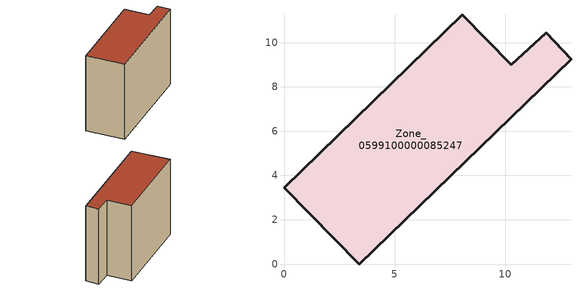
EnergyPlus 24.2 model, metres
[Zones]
Zone_0599100000085247
 floor ground (C_G): 3.4,0 0,3.46 8.05,11.25 10.26,9.01 11.84,10.46 12.97,9.25 z0
 wall outside (C_F): 3.4,0 12.97,9.25 11.84,10.46 10.26,9.01 8.05,11.25 0,3.46 3.4,0 z0:10.14
 roof outside (C_R): 0,3.46 3.4,0 12.97,9.25 11.84,10.46 10.26,9.01 8.05,11.25 z10.14
[BUILDING]
Pand.0599100000085247: North Axis=0; Terrain=City; Loads Convergence Tolerance Value=0.04; Temperature Convergence Tolerance Value=0.4; Solar Distribution=FullExterior; Maximum Number of Warmup Days=25; Minimum Number of Warmup Days=1
[Site:Location]
Rotterdam.The.Hague.AP_ZH_NLD Design_Conditions: Latitude=51.96; Longitude=4.45; Time Zone=1; Elevation=-4.5
[SITE:GROUNDTEMPERATURE:BUILDINGSURFACE]
18, 18, 18, 18, 18, 18, 18, 18, 18, 18, 18, 18
[MATERIAL] Thermal Absorptance=0.9; Solar Absorptance=0.7; Visible Absorptance=0.7
Name | Roughness | Thickness | Conductivity | Density | Specific Heat
G.TI.1946 | MediumSmooth | 0.15 | 1 | 540 | 1210
F.TI.1946 | Rough | 0.3 | 0.857143 | 1920 | 840
R.TI.1946 | MediumRough | 0.2 | 0.1 | 1500 | 1000
[CONSTRUCTION]
C_G: G.TI.1946
C_F: F.TI.1946
C_R: R.TI.1946
[ZONE]
Zone_0599100000085247: Type=1; Multiplier=1; Ceiling Height=Autocalculate; Volume=Autocalculate; Floor Area=autocalculate; Part of Total Floor Area=Yes
[ZONEINFILTRATION:DESIGNFLOWRATE]
Infil_Zone_0599100000085247: Zone or ZoneList or Space or SpaceList=Zone_0599100000085247; Schedule=AlwaysOn; Design Flow Rate Calculation Method=Flow/Area; Flow Rate per Floor Area=0.003; Constant Term Coefficient=1; Temperature Term Coefficient=0; Velocity Term Coefficient=0; Velocity Squared Term Coefficient=0
[HVACTEMPLATE:ZONE:IDEALLOADSAIRSYSTEM]
Zone_0599100000085247: Maximum Heating Supply Air Temperature=50; Minimum Cooling Supply Air Temperature=13; Maximum Heating Supply Air Humidity Ratio=0.0156; Minimum Cooling Supply Air Humidity Ratio=0.0077; Heating Limit=NoLimit; Cooling Limit=NoLimit; Dehumidification Control Type=ConstantSensibleHeatRatio; Cooling Sensible Heat Ratio=0.7; Dehumidification Setpoint=60; Humidification Control Type=None; Humidification Setpoint=30; Outdoor Air Method=None; Outdoor Air Flow Rate per Person=0.00944; Outdoor Air Flow Rate per Zone Floor Area=0; Outdoor Air Flow Rate per Zone=0; Demand Controlled Ventilation Type=None; Outdoor Air Economizer Type=NoEconomizer; Heat Recovery Type=None; Sensible Heat Recovery Effectiveness=0.7; Latent Heat Recovery Effectiveness=0.65
[ZONECONTROL:THERMOSTAT]
ThermostatControl_Zone_0599100000085247: Zone or ZoneList=Zone_0599100000085247; Control Type Schedule=DualSetpointControlType; Control 1=Thermostat_Zone_0599100000085247; Temperature Difference Between Cutout And Setpoint=0
[THERMOSTATSETPOINT:DUALSETPOINT]
Thermostat_Zone_0599100000085247: Heating Setpoint Temperature Schedule=HeatingSetpoint_Zone_0599100000085247; Cooling Setpoint Temperature Schedule=CoolingSetpoint_Zone_0599100000085247
[SCHEDULE:COMPACT]
HeatingSetpoint_Zone_0599100000085247: Through: 12/31, For: AllDays, Until: 24:00, 21
CoolingSetpoint_Zone_0599100000085247: Through: 12/31, For: AllDays, Until: 24:00, 24
DualSetpointControlType: Through: 12/31, For: AllDays, Until: 24:00, 4
AlwaysOn: Through: 12/31, For: AllDays, Until: 24:00, 1
